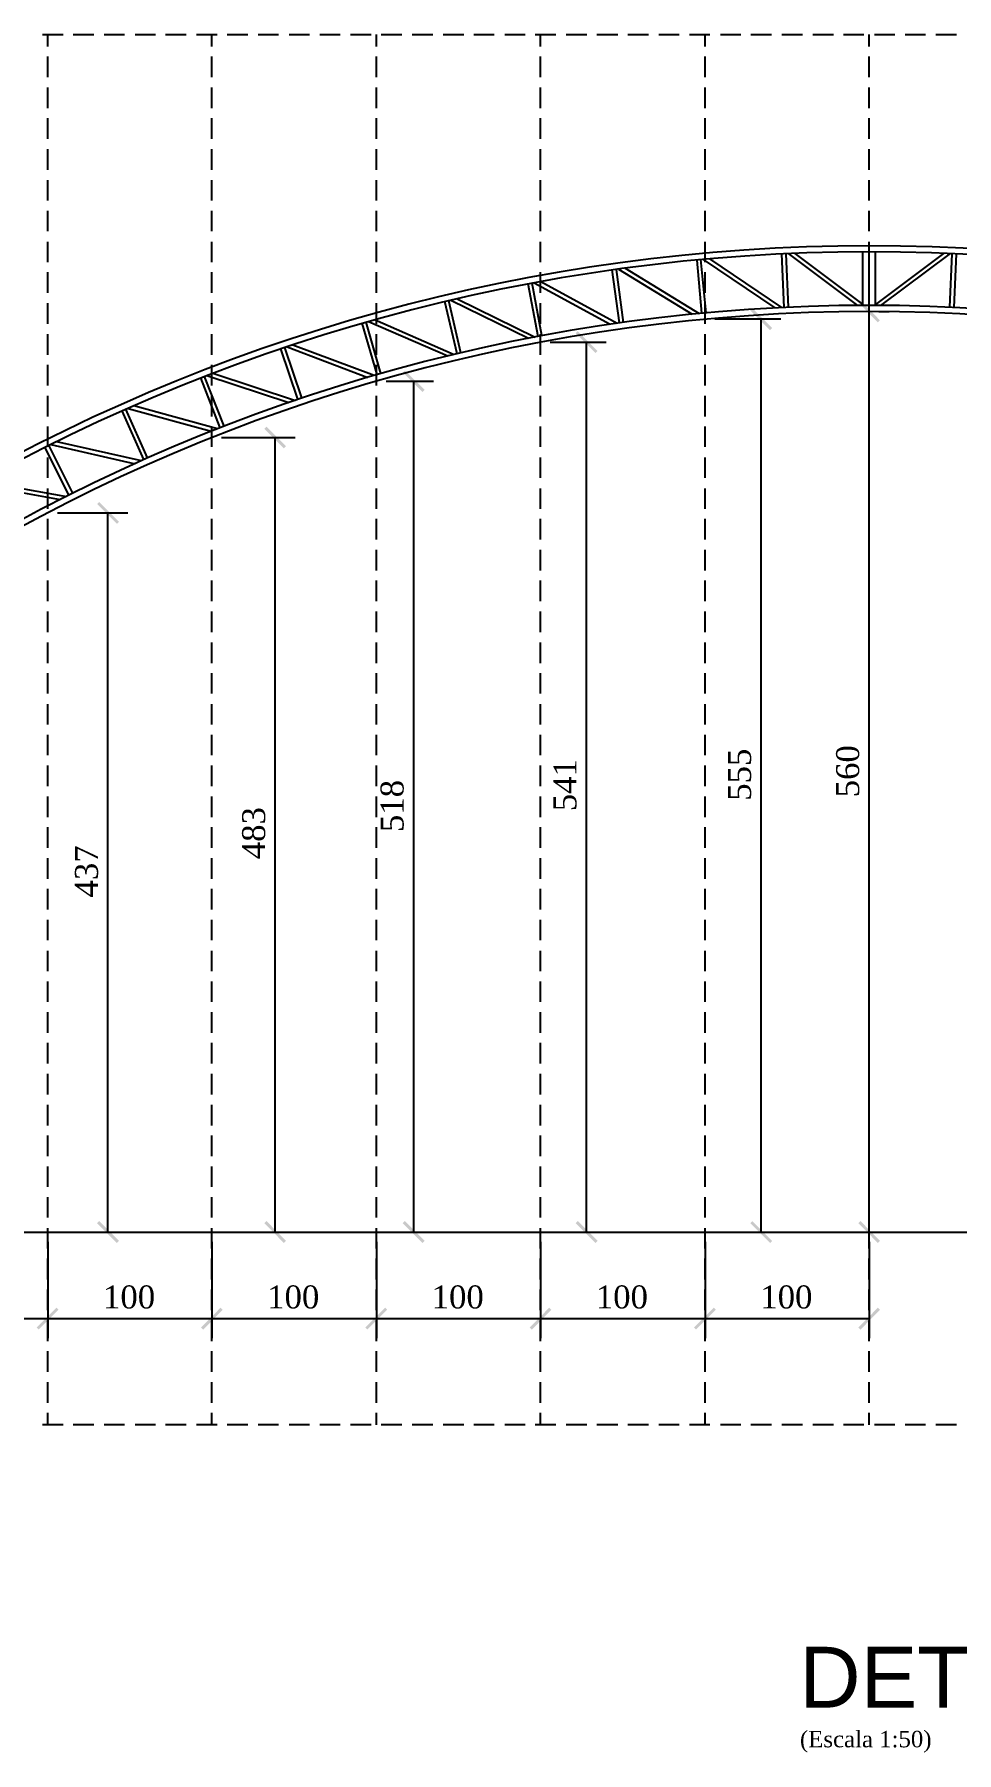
# Model space of a CAD drawing. Header units: millimetres. Extents: x 180 to 11148, y -1598 to 1045.
# Drawn here: x 6233 to 6795, y -1598 to -552 of the extents above; entities that cross this region are included whole.
import ezdxf

# ---------------------------------------------------------------- set-up
doc = ezdxf.new("R2010")
doc.units = ezdxf.units.MM
doc.header["$MEASUREMENT"] = 0
for name, color, linetype in [('PDF11_Geometry', 7, 'Continuous'), ('PDF11_Solid Fills', 7, 'Continuous'), ('PDF11_Text', 7, 'Continuous')]:
    doc.layers.add(name, color=color, linetype=linetype)
doc.styles.add('PDF Arial', font='arial.ttf')
doc.styles.add('PDF Times New Roman', font='times.ttf')

msp = doc.modelspace()

# ---------------------------------------------------------------- linework, layer by layer
at = {"layer": 'PDF11_Geometry', "lineweight": -3}
for points in [[(6238.3965, -552.2565), (6250.8856, -552.2565)], [(6241.5717, -559.6653), (6241.5717, -552.2565)], [(6257.0243, -552.2565), (6269.7251, -552.2565)], [(6275.8638, -552.2565), (6288.3529, -552.2565)], [(6294.7033, -552.2565), (6307.1925, -552.2565)], [(6313.3312, -552.2565), (6325.8203, -552.2565)], [(6332.1707, -552.2565), (6344.6598, -552.2565)], [(6341.4846, -559.6653), (6341.4846, -552.2565)], [(6350.7985, -552.2565), (6363.2877, -552.2565)], [(6369.6381, -552.2565), (6382.1272, -552.2565)], [(6388.4776, -552.2565), (6400.9667, -552.2565)], [(6407.1054, -552.2565), (6419.5945, -552.2565)], [(6425.9449, -552.2565), (6438.4341, -552.2565)], [(6441.6093, -559.6653), (6441.6093, -552.2565)], [(6444.5728, -552.2565), (6457.0619, -552.2565)], [(6463.4123, -552.2565), (6475.9014, -552.2565)], [(6482.2518, -552.2565), (6494.7409, -552.2565)], [(6500.8797, -552.2565), (6513.3688, -552.2565)], [(6519.7192, -552.2565), (6532.2083, -552.2565)], [(6538.347, -552.2565), (6550.8361, -552.2565)], [(6541.5222, -559.6653), (6541.5222, -552.2565)], [(6557.1865, -552.2565), (6569.6757, -552.2565)], [(6575.8144, -552.2565), (6588.5152, -552.2565)], [(6594.6539, -552.2565), (6607.143, -552.2565)], [(6613.4934, -552.2565), (6625.9825, -552.2565)], [(6632.1213, -552.2565), (6644.6104, -552.2565)], [(6641.6469, -559.6653), (6641.6469, -552.2565)], [(6650.9608, -552.2565), (6663.4499, -552.2565)], [(6669.5886, -552.2565), (6682.0777, -552.2565)], [(6688.4281, -552.2565), (6700.9173, -552.2565)], [(6707.2677, -552.2565), (6719.7568, -552.2565)], [(6725.8955, -552.2565), (6738.3846, -552.2565)], [(6741.5598, -559.6653), (6741.5598, -552.2565)], [(6744.735, -552.2565), (6757.2241, -552.2565)], [(6763.3629, -552.2565), (6775.852, -552.2565)], [(6782.2024, -552.2565), (6794.6915, -552.2565)], [(6241.5717, -578.2932), (6241.5717, -565.8041)], [(6341.4846, -578.2932), (6341.4846, -565.8041)], [(6441.6093, -578.2932), (6441.6093, -565.8041)], [(6541.5222, -578.2932), (6541.5222, -565.8041)], [(6641.6469, -578.2932), (6641.6469, -565.8041)], [(6741.5598, -578.2932), (6741.5598, -565.8041)], [(6241.5717, -597.1327), (6241.5717, -584.6436)], [(6341.4846, -597.1327), (6341.4846, -584.6436)], [(6441.6093, -597.1327), (6441.6093, -584.6436)], [(6541.5222, -597.1327), (6541.5222, -584.6436)], [(6641.6469, -597.1327), (6641.6469, -584.6436)], [(6741.5598, -597.1327), (6741.5598, -584.6436)], [(6241.5717, -615.7605), (6241.5717, -603.2714)], [(6341.4846, -615.7605), (6341.4846, -603.2714)], [(6441.6093, -615.7605), (6441.6093, -603.2714)], [(6541.5222, -615.7605), (6541.5222, -603.2714)], [(6641.6469, -615.7605), (6641.6469, -603.2714)], [(6741.5598, -615.7605), (6741.5598, -603.2714)], [(6241.5717, -634.6001), (6241.5717, -622.1109)], [(6341.4846, -634.6001), (6341.4846, -622.1109)], [(6441.6093, -634.6001), (6441.6093, -622.1109)], [(6541.5222, -634.6001), (6541.5222, -622.1109)], [(6641.6469, -634.6001), (6641.6469, -622.1109)], [(6741.5598, -634.6001), (6741.5598, -622.1109)], [(6241.5717, -653.4396), (6241.5717, -640.9505)], [(6341.4846, -653.4396), (6341.4846, -640.9505)], [(6441.6093, -653.4396), (6441.6093, -640.9505)], [(6541.5222, -653.4396), (6541.5222, -640.9505)], [(6641.6469, -653.4396), (6641.6469, -640.9505)], [(6741.5598, -653.4396), (6741.5598, -640.9505)], [(6241.5717, -672.0674), (6241.5717, -659.5783)], [(6341.4846, -672.0674), (6341.4846, -659.5783)], [(6441.6093, -672.0674), (6441.6093, -659.5783)], [(6541.5222, -672.0674), (6541.5222, -659.5783)], [(6641.6469, -672.0674), (6641.6469, -659.5783)], [(6741.5598, -672.0674), (6741.5598, -659.5783)], [(6241.5717, -690.9069), (6241.5717, -678.4178)], [(6341.4846, -690.9069), (6341.4846, -678.4178)], [(6441.6093, -690.9069), (6441.6093, -678.4178)], [(6541.5222, -690.9069), (6541.5222, -678.4178)], [(6641.6469, -690.9069), (6641.6469, -678.4178)], [(6741.5598, -690.9069), (6741.5598, -678.4178)], [(6241.5717, -709.5348), (6241.5717, -697.0457)], [(6341.4846, -709.5348), (6341.4846, -697.0457)], [(6441.6093, -709.5348), (6441.6093, -697.0457)], [(6541.5222, -709.5348), (6541.5222, -697.0457)], [(6641.6469, -709.5348), (6641.6469, -697.0457)], [(6741.5598, -709.5348), (6741.5598, -697.0457)], [(6241.5717, -728.3743), (6241.5717, -715.8852)], [(6341.4846, -728.3743), (6341.4846, -715.8852)], [(6441.6093, -728.3743), (6441.6093, -715.8852)], [(6541.5222, -728.3743), (6541.5222, -715.8852)], [(6641.6469, -728.3743), (6641.6469, -715.8852)], [(6741.5598, -728.3743), (6741.5598, -715.8852)], [(6741.5598, -1281.0708), (6741.5598, -720.9655)], [(6747.4869, -720.9655), (6753.6256, -720.9655)], [(6647.5739, -725.4108), (6687.7931, -725.4108)], [(6675.7273, -1281.0708), (6675.7273, -725.4108)], [(6241.5717, -747.2138), (6241.5717, -734.7247)], [(6341.4846, -747.2138), (6341.4846, -734.7247)], [(6441.6093, -747.2138), (6441.6093, -734.7247)], [(6541.5222, -747.2138), (6541.5222, -734.7247)], [(6547.4493, -739.5933), (6581.5297, -739.5933)], [(6569.464, -1281.0708), (6569.464, -739.5933)], [(6641.6469, -747.2138), (6641.6469, -734.7247)], [(6741.5598, -747.2138), (6741.5598, -734.7247)], [(6241.5717, -765.8417), (6241.5717, -753.3525)], [(6341.4846, -765.8417), (6341.4846, -753.3525)], [(6441.6093, -765.8417), (6441.6093, -753.3525)], [(6541.5222, -765.8417), (6541.5222, -753.3525)], [(6641.6469, -765.8417), (6641.6469, -753.3525)], [(6741.5598, -765.8417), (6741.5598, -753.3525)], [(6241.5717, -784.6812), (6241.5717, -772.1921)], [(6341.4846, -784.6812), (6341.4846, -772.1921)], [(6441.6093, -784.6812), (6441.6093, -772.1921)], [(6447.5363, -763.3015), (6476.3248, -763.3015)], [(6464.4707, -1281.0708), (6464.4707, -763.3015)], [(6541.5222, -784.6812), (6541.5222, -772.1921)], [(6641.6469, -784.6812), (6641.6469, -772.1921)], [(6741.5598, -784.6812), (6741.5598, -772.1921)], [(6241.5717, -803.309), (6241.5717, -790.8199)], [(6341.4846, -803.309), (6341.4846, -790.8199)], [(6441.6093, -803.309), (6441.6093, -790.8199)], [(6541.5222, -803.309), (6541.5222, -790.8199)], [(6641.6469, -803.309), (6641.6469, -790.8199)], [(6741.5598, -803.309), (6741.5598, -790.8199)], [(6347.4117, -797.5937), (6392.0761, -797.5937)], [(6380.0104, -1281.0708), (6380.0104, -797.5937)], [(6241.5717, -822.1485), (6241.5717, -809.6594)], [(6341.4846, -822.1485), (6341.4846, -809.6594)], [(6441.6093, -822.1485), (6441.6093, -809.6594)], [(6541.5222, -822.1485), (6541.5222, -809.6594)], [(6641.6469, -822.1485), (6641.6469, -809.6594)], [(6741.5598, -822.1485), (6741.5598, -809.6594)], [(6241.5717, -840.9881), (6241.5717, -828.4989)], [(6341.4846, -840.9881), (6341.4846, -828.4989)], [(6441.6093, -840.9881), (6441.6093, -828.4989)], [(6541.5222, -840.9881), (6541.5222, -828.4989)], [(6641.6469, -840.9881), (6641.6469, -828.4989)], [(6741.5598, -840.9881), (6741.5598, -828.4989)], [(6247.4987, -843.3165), (6290.2581, -843.3165)], [(6278.1923, -1281.0708), (6278.1923, -843.3165)], [(6241.5717, -859.6159), (6241.5717, -847.1268)], [(6341.4846, -859.6159), (6341.4846, -847.1268)], [(6441.6093, -859.6159), (6441.6093, -847.1268)], [(6541.5222, -859.6159), (6541.5222, -847.1268)], [(6641.6469, -859.6159), (6641.6469, -847.1268)], [(6741.5598, -859.6159), (6741.5598, -847.1268)], [(6241.5717, -878.4554), (6241.5717, -865.9663)], [(6341.4846, -878.4554), (6341.4846, -865.9663)], [(6441.6093, -878.4554), (6441.6093, -865.9663)], [(6541.5222, -878.4554), (6541.5222, -865.9663)], [(6641.6469, -878.4554), (6641.6469, -865.9663)], [(6741.5598, -878.4554), (6741.5598, -865.9663)], [(6241.5717, -897.0833), (6241.5717, -884.5941)], [(6341.4846, -897.0833), (6341.4846, -884.5941)], [(6441.6093, -897.0833), (6441.6093, -884.5941)], [(6541.5222, -897.0833), (6541.5222, -884.5941)], [(6641.6469, -897.0833), (6641.6469, -884.5941)], [(6741.5598, -897.0833), (6741.5598, -884.5941)], [(6241.5717, -915.9228), (6241.5717, -903.4337)], [(6341.4846, -915.9228), (6341.4846, -903.4337)], [(6441.6093, -915.9228), (6441.6093, -903.4337)], [(6541.5222, -915.9228), (6541.5222, -903.4337)], [(6641.6469, -915.9228), (6641.6469, -903.4337)], [(6741.5598, -915.9228), (6741.5598, -903.4337)], [(6241.5717, -934.7623), (6241.5717, -922.2732)], [(6341.4846, -934.7623), (6341.4846, -922.2732)], [(6441.6093, -934.7623), (6441.6093, -922.2732)], [(6541.5222, -934.7623), (6541.5222, -922.2732)], [(6641.6469, -934.7623), (6641.6469, -922.2732)], [(6741.5598, -934.7623), (6741.5598, -922.2732)], [(6241.5717, -953.3901), (6241.5717, -940.901)], [(6341.4846, -953.3901), (6341.4846, -940.901)], [(6441.6093, -953.3901), (6441.6093, -940.901)], [(6541.5222, -953.3901), (6541.5222, -940.901)], [(6641.6469, -953.3901), (6641.6469, -940.901)], [(6741.5598, -953.3901), (6741.5598, -940.901)], [(6241.5717, -972.2297), (6241.5717, -959.7405)], [(6341.4846, -972.2297), (6341.4846, -959.7405)], [(6441.6093, -972.2297), (6441.6093, -959.7405)], [(6541.5222, -972.2297), (6541.5222, -959.7405)], [(6641.6469, -972.2297), (6641.6469, -959.7405)], [(6741.5598, -972.2297), (6741.5598, -959.7405)], [(6241.5717, -990.8575), (6241.5717, -978.3684)], [(6341.4846, -990.8575), (6341.4846, -978.3684)], [(6441.6093, -990.8575), (6441.6093, -978.3684)], [(6541.5222, -990.8575), (6541.5222, -978.3684)], [(6641.6469, -990.8575), (6641.6469, -978.3684)], [(6741.5598, -990.8575), (6741.5598, -978.3684)], [(6241.5717, -1009.697), (6241.5717, -997.2079)], [(6341.4846, -1009.697), (6341.4846, -997.2079)], [(6441.6093, -1009.697), (6441.6093, -997.2079)], [(6541.5222, -1009.697), (6541.5222, -997.2079)], [(6641.6469, -1009.697), (6641.6469, -997.2079)], [(6741.5598, -1009.697), (6741.5598, -997.2079)], [(6241.5717, -1028.5365), (6241.5717, -1016.0474)], [(6341.4846, -1028.5365), (6341.4846, -1016.0474)], [(6441.6093, -1028.5365), (6441.6093, -1016.0474)], [(6541.5222, -1028.5365), (6541.5222, -1016.0474)], [(6641.6469, -1028.5365), (6641.6469, -1016.0474)], [(6741.5598, -1028.5365), (6741.5598, -1016.0474)], [(6241.5717, -1047.1644), (6241.5717, -1034.6753)], [(6341.4846, -1047.1644), (6341.4846, -1034.6753)], [(6441.6093, -1047.1644), (6441.6093, -1034.6753)], [(6541.5222, -1047.1644), (6541.5222, -1034.6753)], [(6641.6469, -1047.1644), (6641.6469, -1034.6753)], [(6741.5598, -1047.1644), (6741.5598, -1034.6753)], [(6241.5717, -1066.0039), (6241.5717, -1053.5148)], [(6341.4846, -1066.0039), (6341.4846, -1053.5148)], [(6441.6093, -1066.0039), (6441.6093, -1053.5148)], [(6541.5222, -1066.0039), (6541.5222, -1053.5148)], [(6641.6469, -1066.0039), (6641.6469, -1053.5148)], [(6741.5598, -1066.0039), (6741.5598, -1053.5148)], [(6241.5717, -1084.6317), (6241.5717, -1072.1426)], [(6341.4846, -1084.6317), (6341.4846, -1072.1426)], [(6441.6093, -1084.6317), (6441.6093, -1072.1426)], [(6541.5222, -1084.6317), (6541.5222, -1072.1426)], [(6641.6469, -1084.6317), (6641.6469, -1072.1426)], [(6741.5598, -1084.6317), (6741.5598, -1072.1426)], [(6241.5717, -1103.4713), (6241.5717, -1090.9821)], [(6341.4846, -1103.4713), (6341.4846, -1090.9821)], [(6441.6093, -1103.4713), (6441.6093, -1090.9821)], [(6541.5222, -1103.4713), (6541.5222, -1090.9821)], [(6641.6469, -1103.4713), (6641.6469, -1090.9821)], [(6741.5598, -1103.4713), (6741.5598, -1090.9821)], [(6241.5717, -1122.3108), (6241.5717, -1109.8217)], [(6341.4846, -1122.3108), (6341.4846, -1109.8217)], [(6441.6093, -1122.3108), (6441.6093, -1109.8217)], [(6541.5222, -1122.3108), (6541.5222, -1109.8217)], [(6641.6469, -1122.3108), (6641.6469, -1109.8217)], [(6741.5598, -1122.3108), (6741.5598, -1109.8217)], [(6241.5717, -1140.9386), (6241.5717, -1128.4495)], [(6341.4846, -1140.9386), (6341.4846, -1128.4495)], [(6441.6093, -1140.9386), (6441.6093, -1128.4495)], [(6541.5222, -1140.9386), (6541.5222, -1128.4495)], [(6641.6469, -1140.9386), (6641.6469, -1128.4495)], [(6741.5598, -1140.9386), (6741.5598, -1128.4495)], [(6241.5717, -1159.7781), (6241.5717, -1147.289)], [(6341.4846, -1159.7781), (6341.4846, -1147.289)], [(6441.6093, -1159.7781), (6441.6093, -1147.289)], [(6541.5222, -1159.7781), (6541.5222, -1147.289)], [(6641.6469, -1159.7781), (6641.6469, -1147.289)], [(6741.5598, -1159.7781), (6741.5598, -1147.289)], [(6241.5717, -1178.406), (6241.5717, -1165.9169)], [(6341.4846, -1178.406), (6341.4846, -1165.9169)], [(6441.6093, -1178.406), (6441.6093, -1165.9169)], [(6541.5222, -1178.406), (6541.5222, -1165.9169)], [(6641.6469, -1178.406), (6641.6469, -1165.9169)], [(6741.5598, -1178.406), (6741.5598, -1165.9169)], [(6241.5717, -1197.2455), (6241.5717, -1184.7564)], [(6341.4846, -1197.2455), (6341.4846, -1184.7564)], [(6441.6093, -1197.2455), (6441.6093, -1184.7564)], [(6541.5222, -1197.2455), (6541.5222, -1184.7564)], [(6641.6469, -1197.2455), (6641.6469, -1184.7564)], [(6741.5598, -1197.2455), (6741.5598, -1184.7564)], [(6241.5717, -1216.085), (6241.5717, -1203.5959)], [(6341.4846, -1216.085), (6341.4846, -1203.5959)], [(6441.6093, -1216.085), (6441.6093, -1203.5959)], [(6541.5222, -1216.085), (6541.5222, -1203.5959)], [(6641.6469, -1216.085), (6641.6469, -1203.5959)], [(6741.5598, -1216.085), (6741.5598, -1203.5959)], [(6241.5717, -1234.7129), (6241.5717, -1222.2237)], [(6341.4846, -1234.7129), (6341.4846, -1222.2237)], [(6441.6093, -1234.7129), (6441.6093, -1222.2237)], [(6541.5222, -1234.7129), (6541.5222, -1222.2237)], [(6641.6469, -1234.7129), (6641.6469, -1222.2237)], [(6741.5598, -1234.7129), (6741.5598, -1222.2237)], [(6241.5717, -1253.5524), (6241.5717, -1241.0633)], [(6341.4846, -1253.5524), (6341.4846, -1241.0633)], [(6441.6093, -1253.5524), (6441.6093, -1241.0633)], [(6541.5222, -1253.5524), (6541.5222, -1241.0633)], [(6641.6469, -1253.5524), (6641.6469, -1241.0633)], [(6741.5598, -1253.5524), (6741.5598, -1241.0633)], [(6241.5717, -1272.1802), (6241.5717, -1259.6911)], [(6341.4846, -1272.1802), (6341.4846, -1259.6911)], [(6441.6093, -1272.1802), (6441.6093, -1259.6911)], [(6541.5222, -1272.1802), (6541.5222, -1259.6911)], [(6641.6469, -1272.1802), (6641.6469, -1259.6911)], [(6741.5598, -1272.1802), (6741.5598, -1259.6911)], [(5793.8685, -1281.0708), (7689.2512, -1281.0708)], [(6241.5717, -1291.0197), (6241.5717, -1278.5306)], [(6247.4987, -1281.0708), (6290.2581, -1281.0708)], [(6341.4846, -1291.0197), (6341.4846, -1278.5306)], [(6347.4117, -1281.0708), (6392.0761, -1281.0708)], [(6441.6093, -1291.0197), (6441.6093, -1278.5306)], [(6447.5363, -1281.0708), (6476.3248, -1281.0708)], [(6541.5222, -1291.0197), (6541.5222, -1278.5306)], [(6547.4493, -1281.0708), (6581.5297, -1281.0708)], [(6641.6469, -1291.0197), (6641.6469, -1278.5306)], [(6647.5739, -1281.0708), (6687.7931, -1281.0708)], [(6741.5598, -1291.0197), (6741.5598, -1278.5306)], [(6747.4869, -1281.0708), (6753.6256, -1281.0708)], [(6241.5717, -1286.9978), (6241.5717, -1345.6332)], [(6241.5717, -1286.9978), (6241.5717, -1345.6332)], [(6341.4846, -1286.9978), (6341.4846, -1345.6332)], [(6341.4846, -1286.9978), (6341.4846, -1345.6332)], [(6441.6093, -1286.9978), (6441.6093, -1345.6332)], [(6441.6093, -1286.9978), (6441.6093, -1345.6332)], [(6541.5222, -1286.9978), (6541.5222, -1345.6332)], [(6541.5222, -1286.9978), (6541.5222, -1345.6332)], [(6641.6469, -1286.9978), (6641.6469, -1345.6332)], [(6641.6469, -1286.9978), (6641.6469, -1345.6332)], [(6741.5598, -1286.9978), (6741.5598, -1345.6332)], [(6241.5717, -1309.8593), (6241.5717, -1297.1585)], [(6341.4846, -1309.8593), (6341.4846, -1297.1585)], [(6441.6093, -1309.8593), (6441.6093, -1297.1585)], [(6541.5222, -1309.8593), (6541.5222, -1297.1585)], [(6641.6469, -1309.8593), (6641.6469, -1297.1585)], [(6741.5598, -1309.8593), (6741.5598, -1297.1585)], [(6241.5717, -1328.4871), (6241.5717, -1315.998)], [(6341.4846, -1328.4871), (6341.4846, -1315.998)], [(6441.6093, -1328.4871), (6441.6093, -1315.998)], [(6541.5222, -1328.4871), (6541.5222, -1315.998)], [(6641.6469, -1328.4871), (6641.6469, -1315.998)], [(6741.5598, -1328.4871), (6741.5598, -1315.998)], [(6141.447, -1333.5674), (6241.5717, -1333.5674)], [(6241.5717, -1333.5674), (6341.4846, -1333.5674)], [(6241.5717, -1347.3266), (6241.5717, -1334.8375)], [(6341.4846, -1333.5674), (6441.6093, -1333.5674)], [(6341.4846, -1347.3266), (6341.4846, -1334.8375)], [(6441.6093, -1333.5674), (6541.5222, -1333.5674)], [(6441.6093, -1347.3266), (6441.6093, -1334.8375)], [(6541.5222, -1333.5674), (6641.6469, -1333.5674)], [(6541.5222, -1347.3266), (6541.5222, -1334.8375)], [(6641.6469, -1333.5674), (6741.5598, -1333.5674)], [(6641.6469, -1347.3266), (6641.6469, -1334.8375)], [(6741.5598, -1347.3266), (6741.5598, -1334.8375)], [(6241.5717, -1365.9545), (6241.5717, -1353.4653)], [(6341.4846, -1365.9545), (6341.4846, -1353.4653)], [(6441.6093, -1365.9545), (6441.6093, -1353.4653)], [(6541.5222, -1365.9545), (6541.5222, -1353.4653)], [(6641.6469, -1365.9545), (6641.6469, -1353.4653)], [(6741.5598, -1365.9545), (6741.5598, -1353.4653)], [(6241.5717, -1384.794), (6241.5717, -1372.3049)], [(6341.4846, -1384.794), (6341.4846, -1372.3049)], [(6441.6093, -1384.794), (6441.6093, -1372.3049)], [(6541.5222, -1384.794), (6541.5222, -1372.3049)], [(6641.6469, -1384.794), (6641.6469, -1372.3049)], [(6741.5598, -1384.794), (6741.5598, -1372.3049)], [(6250.8856, -1398.3415), (6238.3965, -1398.3415)], [(6241.5717, -1398.3415), (6241.5717, -1390.9327)], [(6269.7251, -1398.3415), (6257.0243, -1398.3415)], [(6288.3529, -1398.3415), (6275.8638, -1398.3415)], [(6307.1925, -1398.3415), (6294.7033, -1398.3415)], [(6325.8203, -1398.3415), (6313.3312, -1398.3415)], [(6344.6598, -1398.3415), (6332.1707, -1398.3415)], [(6341.4846, -1398.3415), (6341.4846, -1390.9327)], [(6363.2877, -1398.3415), (6350.7985, -1398.3415)], [(6382.1272, -1398.3415), (6369.6381, -1398.3415)], [(6400.9667, -1398.3415), (6388.4776, -1398.3415)], [(6419.5945, -1398.3415), (6407.1054, -1398.3415)], [(6438.4341, -1398.3415), (6425.9449, -1398.3415)], [(6441.6093, -1398.3415), (6441.6093, -1390.9327)], [(6457.0619, -1398.3415), (6444.5728, -1398.3415)], [(6475.9014, -1398.3415), (6463.4123, -1398.3415)], [(6494.7409, -1398.3415), (6482.2518, -1398.3415)], [(6513.3688, -1398.3415), (6500.8797, -1398.3415)], [(6532.2083, -1398.3415), (6519.7192, -1398.3415)], [(6550.8361, -1398.3415), (6538.347, -1398.3415)], [(6541.5222, -1398.3415), (6541.5222, -1390.9327)], [(6569.6757, -1398.3415), (6557.1865, -1398.3415)], [(6588.5152, -1398.3415), (6575.8144, -1398.3415)], [(6607.143, -1398.3415), (6594.6539, -1398.3415)], [(6625.9825, -1398.3415), (6613.4934, -1398.3415)], [(6644.6104, -1398.3415), (6632.1213, -1398.3415)], [(6641.6469, -1398.3415), (6641.6469, -1390.9327)], [(6663.4499, -1398.3415), (6650.9608, -1398.3415)], [(6682.0777, -1398.3415), (6669.5886, -1398.3415)], [(6700.9173, -1398.3415), (6688.4281, -1398.3415)], [(6719.7568, -1398.3415), (6707.2677, -1398.3415)], [(6738.3846, -1398.3415), (6725.8955, -1398.3415)], [(6741.5598, -1398.3415), (6741.5598, -1390.9327)], [(6757.2241, -1398.3415), (6744.735, -1398.3415)], [(6775.852, -1398.3415), (6763.3629, -1398.3415)], [(6794.6915, -1398.3415), (6782.2024, -1398.3415)]]:
    msp.add_lwpolyline(points, dxfattribs=at)
at = {"layer": 'PDF11_Geometry', "color": 32, "lineweight": -3, "true_color": 0xdd6d00}
for points in [[(6639.7417, -721.8122), (6636.7782, -689.6369)], [(6642.2819, -721.6005), (6639.1067, -689.2135)], [(6640.5885, -689.2135), (6684.1945, -718.637)], [(6644.3987, -688.7901), (6688.2165, -718.4253)], [(6689.9099, -718.4253), (6688.4281, -685.8266)], [(6692.4501, -718.2137), (6690.9683, -685.8266)], [(6692.2384, -685.6149), (6734.3627, -717.1553)], [(6696.2603, -685.6149), (6737.7496, -716.5202)], [(6786.8593, -685.6149), (6745.3701, -716.5202)], [(6790.8813, -685.6149), (6748.5453, -717.1553)], [(6790.6696, -718.2137), (6792.1513, -685.8266)], [(6793.2097, -718.4253), (6794.6915, -685.8266)], [(6589.5736, -727.7393), (6585.1283, -695.5639)], [(6592.1137, -727.5276), (6587.6685, -695.3522)], [(6588.9385, -695.1405), (6633.8147, -722.4473)], [(6592.9605, -694.5055), (6638.0483, -722.0239)], [(6540.0405, -735.9948), (6533.9017, -704.0311)], [(6542.3689, -735.5714), (6536.4419, -703.6077)], [(6537.712, -703.3961), (6583.8582, -728.586)], [(6541.7339, -702.5493), (6588.0918, -727.9509)], [(6490.719, -746.5788), (6483.3102, -714.8268)], [(6493.0475, -745.9437), (6485.6387, -714.4034)], [(6486.9088, -713.9801), (6534.1134, -737.0532)], [(6490.719, -713.1333), (6538.347, -736.4181)], [(6442.0326, -759.2796), (6432.9304, -727.9509)], [(6444.3611, -758.6445), (6435.4705, -727.3159)], [(6436.7406, -726.8925), (6485.0037, -747.8489)], [(6440.5509, -725.8341), (6489.0256, -747.0021)], [(6390.8061, -741.0751), (6440.3392, -759.7029)], [(6393.7696, -774.3089), (6383.3973, -743.6153)], [(6396.3097, -773.4621), (6385.9374, -742.7685)], [(6387.2075, -742.3452), (6436.3173, -760.973)], [(6346.5649, -791.6666), (6334.7109, -761.1847)], [(6348.8934, -790.6082), (6337.0393, -760.338)], [(6338.3094, -759.9146), (6388.2659, -776.214)], [(6342.1197, -758.4329), (6392.2878, -774.9439)], [(6299.9953, -810.9295), (6286.8712, -781.2943)], [(6302.3238, -809.8711), (6289.1997, -780.2359)], [(6290.4697, -779.8125), (6341.0613, -793.7834)], [(6294.0683, -778.1191), (6344.8715, -792.09)], [(6254.4841, -832.5209), (6239.8782, -803.5207)], [(6256.8126, -831.4625), (6242.2067, -802.2506)], [(6243.4768, -801.8273), (6294.7033, -813.4697)], [(6246.8637, -799.9221), (6298.5136, -811.5645)], [(6200.9291, -824.0537), (6253.0024, -833.3676)], [(6197.5422, -825.9588), (6249.1921, -835.2727)]]:
    msp.add_lwpolyline(points, dxfattribs=at)
at = {"layer": 'PDF11_Geometry', "color": 112, "lineweight": -3, "true_color": 0x00b85b}
for points in [[(6737.7496, -717.1553), (6737.7496, -684.5565)], [(6741.5598, -717.1553), (6741.5598, -684.5565)], [(6741.5598, -717.1553), (6741.5598, -684.5565)], [(6741.5598, -717.1553), (6741.5598, -684.5565)], [(6741.5598, -717.1553), (6741.5598, -684.5565)], [(6745.3701, -717.1553), (6745.3701, -684.5565)]]:
    msp.add_lwpolyline(points, dxfattribs=at)
for centre, radius, start, end in [((6741.3952, -1802.445), 1121.487, 89.9915907, 151.1668631), ((6742.1116, -1803.2075), 1118.6511, 90.0282626, 150.9678708), ((6741.8232, -1802.2778), 1121.3199, 28.828088, 90.0134583), ((6741.6627, -1802.096), 1117.5395, 28.9985931, 90.0052736), ((6741.6175, -1802.7488), 1085.5936, 90.0030423, 150.9727104), ((6741.3542, -1802.4114), 1081.4459, 89.9891058, 151.1788332), ((6741.7733, -1802.2883), 1085.1331, 29.0129739, 90.0112734), ((6742.1248, -1801.8033), 1080.838, 28.8021108, 90.0299503)]:
    msp.add_arc(centre, radius, start, end, dxfattribs=at)
at = {"layer": 'PDF11_Solid Fills', "transparency": 33554559}
for points in [[(6682.5011, -730.9145), (6669.1653, -720.1188), (6670.4353, -718.8487)], [(6681.231, -732.1845), (6682.5011, -730.9145), (6669.1653, -720.1188)], [(6748.1219, -726.2575), (6734.9977, -715.4618), (6736.2678, -714.1917)], [(6746.8518, -727.5276), (6748.1219, -726.2575), (6734.9977, -715.4618)], [(6576.2377, -744.8853), (6562.9019, -734.0897), (6564.172, -732.8196)], [(6574.9677, -746.1554), (6576.2377, -744.8853), (6562.9019, -734.0897)], [(6471.0328, -768.5935), (6457.6969, -758.0095), (6458.967, -756.7394)], [(6469.7627, -769.8636), (6471.0328, -768.5935), (6457.6969, -758.0095)], [(6386.5725, -802.8857), (6373.4483, -792.3017), (6374.7184, -791.0316)], [(6385.3024, -804.1557), (6386.5725, -802.8857), (6373.4483, -792.3017)], [(6284.9661, -848.8202), (6271.6302, -838.0245), (6272.9003, -836.7545)], [(6283.696, -850.0903), (6284.9661, -848.8202), (6271.6302, -838.0245)], [(6272.9003, -1274.297), (6271.6302, -1275.5671), (6284.9661, -1286.3628)], [(6374.7184, -1274.297), (6373.4483, -1275.5671), (6386.5725, -1286.3628)], [(6458.967, -1274.297), (6457.6969, -1275.5671), (6471.0328, -1286.3628)], [(6564.172, -1274.297), (6562.9019, -1275.5671), (6576.2377, -1286.3628)], [(6670.4353, -1274.297), (6669.1653, -1275.5671), (6682.5011, -1286.3628)], [(6736.2678, -1274.297), (6734.9977, -1275.5671), (6748.1219, -1286.3628)], [(6271.6302, -1275.5671), (6284.9661, -1286.3628), (6283.696, -1287.6329)], [(6373.4483, -1275.5671), (6386.5725, -1286.3628), (6385.3024, -1287.6329)], [(6457.6969, -1275.5671), (6471.0328, -1286.3628), (6469.7627, -1287.6329)], [(6562.9019, -1275.5671), (6576.2377, -1286.3628), (6574.9677, -1287.6329)], [(6669.1653, -1275.5671), (6682.5011, -1286.3628), (6681.231, -1287.6329)], [(6734.9977, -1275.5671), (6748.1219, -1286.3628), (6746.8518, -1287.6329)], [(6234.7979, -1339.0711), (6236.068, -1340.3412), (6246.8637, -1327.0053)], [(6246.8637, -1327.0053), (6236.068, -1340.3412), (6234.7979, -1339.0711)], [(6236.068, -1340.3412), (6246.8637, -1327.0053), (6248.1337, -1328.2754)], [(6248.1337, -1328.2754), (6246.8637, -1327.0053), (6236.068, -1340.3412)], [(6334.9225, -1339.0711), (6336.1926, -1340.3412), (6346.7766, -1327.0053)], [(6346.7766, -1327.0053), (6336.1926, -1340.3412), (6334.9225, -1339.0711)], [(6336.1926, -1340.3412), (6346.7766, -1327.0053), (6348.0467, -1328.2754)], [(6348.0467, -1328.2754), (6346.7766, -1327.0053), (6336.1926, -1340.3412)], [(6434.8355, -1339.0711), (6436.1056, -1340.3412), (6446.9013, -1327.0053)], [(6446.9013, -1327.0053), (6436.1056, -1340.3412), (6434.8355, -1339.0711)], [(6436.1056, -1340.3412), (6446.9013, -1327.0053), (6448.1713, -1328.2754)], [(6448.1713, -1328.2754), (6446.9013, -1327.0053), (6436.1056, -1340.3412)], [(6534.9601, -1339.0711), (6536.2302, -1340.3412), (6546.8142, -1327.0053)], [(6546.8142, -1327.0053), (6536.2302, -1340.3412), (6534.9601, -1339.0711)], [(6536.2302, -1340.3412), (6546.8142, -1327.0053), (6548.0843, -1328.2754)], [(6548.0843, -1328.2754), (6546.8142, -1327.0053), (6536.2302, -1340.3412)], [(6634.8731, -1339.0711), (6636.1432, -1340.3412), (6646.9389, -1327.0053)], [(6646.9389, -1327.0053), (6636.1432, -1340.3412), (6634.8731, -1339.0711)], [(6636.1432, -1340.3412), (6646.9389, -1327.0053), (6648.2089, -1328.2754)], [(6648.2089, -1328.2754), (6646.9389, -1327.0053), (6636.1432, -1340.3412)], [(6734.9977, -1339.0711), (6736.2678, -1340.3412), (6746.8518, -1327.0053)], [(6736.2678, -1340.3412), (6746.8518, -1327.0053), (6748.1219, -1328.2754)]]:
    msp.add_solid(points, dxfattribs=at)

# ---------------------------------------------------------------- texts
at = {"layer": 'PDF11_Text', "char_height": 14.00077, "attachment_point": 7, "rotation": 90, "style": 'PDF Times New Roman'}
for s, insert in [('555', (6669.8309, -1018.5876)), ('560', (6735.6634, -1016.4708)), ('541', (6563.5676, -1024.938)), ('518', (6458.3626, -1037.6388)), ('483', (6374.114, -1054.1498)), ('437', (6272.3363, -1077.4346))]:
    msp.add_mtext(s, dxfattribs=dict(at, insert=insert))
at = {"layer": 'PDF11_Text', "attachment_point": 7}
for s, insert, char_height, style in [('100', (6275.2288, -1327.671), 14.00077, 'PDF Times New Roman'), ('100', (6375.1417, -1327.671), 14.00077, 'PDF Times New Roman'), ('100', (6475.2664, -1327.671), 14.00077, 'PDF Times New Roman'), ('100', (6575.1793, -1327.671), 14.00077, 'PDF Times New Roman'), ('100', (6675.304, -1327.671), 14.00077, 'PDF Times New Roman'), ('DETALHE DE FABRICAÇÃO DO ARCO (6x)', (6699.0121, -1581.7015), 36.993124, 'PDF Arial'), ('(Escala 1:50)', (6699.4355, -1597.7267), 9.999895, 'PDF Times New Roman')]:
    msp.add_mtext(s, dxfattribs=dict(at, insert=insert, char_height=char_height, style=style))

doc.saveas('drawing.dxf')
